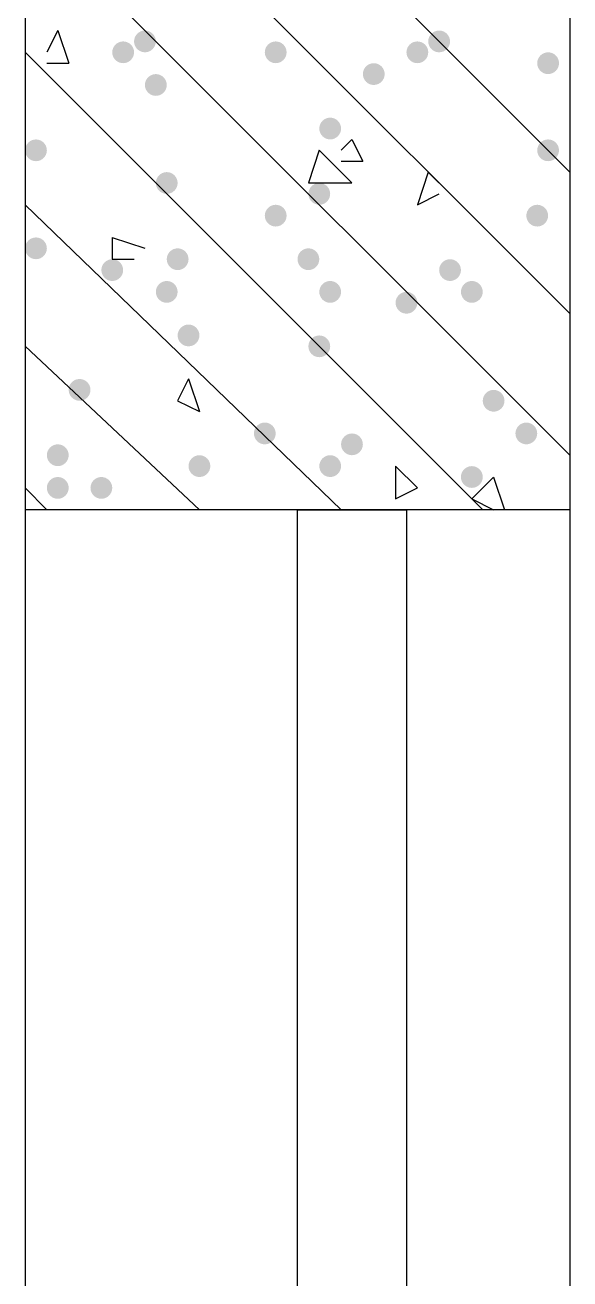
# Model space of a CAD drawing. Header units: inches. Extents: x 11 to 286, y 6 to 196.
# Drawn here: x 82.522 to 84.638, y 84.527 to 89.401 of the extents above; entities that cross this region are included whole.
import ezdxf

# ---------------------------------------------------------------- set-up
doc = ezdxf.new("R2010")
doc.units = ezdxf.units.IN
doc.header["$MEASUREMENT"] = 0
doc.layers.add('PDF_几何图形', color=7, linetype='Continuous')
doc.layers.add('PDF_实体填充', color=7, linetype='Continuous', true_color=0xffffff)

msp = doc.modelspace()

# ---------------------------------------------------------------- hatches: boundary and pattern name
at = {"layer": 'PDF_实体填充', "transparency": 33554559}
h = msp.add_hatch(color=7, dxfattribs=at)
edge = h.paths.add_edge_path(flags=0)
edge.add_spline(control_points=[(83.0298, 89.3374), (83.0298, 89.3142), (83.0107, 89.2951), (82.9874, 89.2951)], knot_values=[0, 0, 0, 0, 1, 1, 1, 1], degree=3, periodic=0)
edge.add_spline(control_points=[(82.9874, 89.2951), (82.9642, 89.2951), (82.9451, 89.3142), (82.9451, 89.3374)], knot_values=[0, 0, 0, 0, 1, 1, 1, 1], degree=3, periodic=0)
edge.add_line((82.9451, 89.3374), (82.9451, 89.3374))
edge.add_spline(control_points=[(82.9451, 89.3374), (82.9451, 89.3607), (82.9642, 89.3798), (82.9874, 89.3798)], knot_values=[0, 0, 0, 0, 1, 1, 1, 1], degree=3, periodic=0)
edge.add_spline(control_points=[(82.9874, 89.3798), (83.0107, 89.3798), (83.0298, 89.3607), (83.0298, 89.3374)], knot_values=[0, 0, 0, 0, 1, 1, 1, 1], degree=3, periodic=0)
edge.add_line((83.0298, 89.3374), (83.0298, 89.3374))
edge.add_line((83.0298, 89.3374), (83.0298, 89.3374))
h = msp.add_hatch(color=7, dxfattribs=at)
edge = h.paths.add_edge_path(flags=0)
edge.add_spline(control_points=[(84.1728, 89.3374), (84.1728, 89.3142), (84.1537, 89.2951), (84.1304, 89.2951)], knot_values=[0, 0, 0, 0, 1, 1, 1, 1], degree=3, periodic=0)
edge.add_spline(control_points=[(84.1304, 89.2951), (84.1072, 89.2951), (84.0881, 89.3142), (84.0881, 89.3374)], knot_values=[0, 0, 0, 0, 1, 1, 1, 1], degree=3, periodic=0)
edge.add_line((84.0881, 89.3374), (84.0881, 89.3374))
edge.add_spline(control_points=[(84.0881, 89.3374), (84.0881, 89.3607), (84.1072, 89.3798), (84.1304, 89.3798)], knot_values=[0, 0, 0, 0, 1, 1, 1, 1], degree=3, periodic=0)
edge.add_spline(control_points=[(84.1304, 89.3798), (84.1537, 89.3798), (84.1728, 89.3607), (84.1728, 89.3374)], knot_values=[0, 0, 0, 0, 1, 1, 1, 1], degree=3, periodic=0)
edge.add_line((84.1728, 89.3374), (84.1728, 89.3374))
edge.add_line((84.1728, 89.3374), (84.1728, 89.3374))
h = msp.add_hatch(color=7, dxfattribs=at)
edge = h.paths.add_edge_path(flags=0)
edge.add_spline(control_points=[(82.9451, 89.2951), (82.9451, 89.2718), (82.9261, 89.2528), (82.9028, 89.2528)], knot_values=[0, 0, 0, 0, 1, 1, 1, 1], degree=3, periodic=0)
edge.add_spline(control_points=[(82.9028, 89.2528), (82.8795, 89.2528), (82.8604, 89.2718), (82.8604, 89.2951)], knot_values=[0, 0, 0, 0, 1, 1, 1, 1], degree=3, periodic=0)
edge.add_line((82.8604, 89.2951), (82.8604, 89.2951))
edge.add_spline(control_points=[(82.8604, 89.2951), (82.8604, 89.3184), (82.8795, 89.3374), (82.9028, 89.3374)], knot_values=[0, 0, 0, 0, 1, 1, 1, 1], degree=3, periodic=0)
edge.add_spline(control_points=[(82.9028, 89.3374), (82.9261, 89.3374), (82.9451, 89.3184), (82.9451, 89.2951)], knot_values=[0, 0, 0, 0, 1, 1, 1, 1], degree=3, periodic=0)
edge.add_line((82.9451, 89.2951), (82.9451, 89.2951))
edge.add_line((82.9451, 89.2951), (82.9451, 89.2951))
h = msp.add_hatch(color=7, dxfattribs=at)
edge = h.paths.add_edge_path(flags=0)
edge.add_spline(control_points=[(82.9451, 89.2951), (82.9451, 89.2718), (82.9261, 89.2528), (82.9028, 89.2528)], knot_values=[0, 0, 0, 0, 1, 1, 1, 1], degree=3, periodic=0)
edge.add_spline(control_points=[(82.9028, 89.2528), (82.8795, 89.2528), (82.8604, 89.2718), (82.8604, 89.2951)], knot_values=[0, 0, 0, 0, 1, 1, 1, 1], degree=3, periodic=0)
edge.add_line((82.8604, 89.2951), (82.8604, 89.2951))
edge.add_spline(control_points=[(82.8604, 89.2951), (82.8604, 89.3184), (82.8795, 89.3374), (82.9028, 89.3374)], knot_values=[0, 0, 0, 0, 1, 1, 1, 1], degree=3, periodic=0)
edge.add_spline(control_points=[(82.9028, 89.3374), (82.9261, 89.3374), (82.9451, 89.3184), (82.9451, 89.2951)], knot_values=[0, 0, 0, 0, 1, 1, 1, 1], degree=3, periodic=0)
edge.add_line((82.9451, 89.2951), (82.9451, 89.2951))
edge.add_line((82.9451, 89.2951), (82.9451, 89.2951))
h = msp.add_hatch(color=7, dxfattribs=at)
edge = h.paths.add_edge_path(flags=0)
edge.add_spline(control_points=[(83.5378, 89.2951), (83.5378, 89.2718), (83.5187, 89.2528), (83.4954, 89.2528)], knot_values=[0, 0, 0, 0, 1, 1, 1, 1], degree=3, periodic=0)
edge.add_spline(control_points=[(83.4954, 89.2528), (83.4722, 89.2528), (83.4531, 89.2718), (83.4531, 89.2951)], knot_values=[0, 0, 0, 0, 1, 1, 1, 1], degree=3, periodic=0)
edge.add_line((83.4531, 89.2951), (83.4531, 89.2951))
edge.add_spline(control_points=[(83.4531, 89.2951), (83.4531, 89.3184), (83.4722, 89.3374), (83.4954, 89.3374)], knot_values=[0, 0, 0, 0, 1, 1, 1, 1], degree=3, periodic=0)
edge.add_spline(control_points=[(83.4954, 89.3374), (83.5187, 89.3374), (83.5378, 89.3184), (83.5378, 89.2951)], knot_values=[0, 0, 0, 0, 1, 1, 1, 1], degree=3, periodic=0)
edge.add_line((83.5378, 89.2951), (83.5378, 89.2951))
edge.add_line((83.5378, 89.2951), (83.5378, 89.2951))
h = msp.add_hatch(color=7, dxfattribs=at)
edge = h.paths.add_edge_path(flags=0)
edge.add_spline(control_points=[(84.0881, 89.2951), (84.0881, 89.2718), (84.0691, 89.2528), (84.0458, 89.2528)], knot_values=[0, 0, 0, 0, 1, 1, 1, 1], degree=3, periodic=0)
edge.add_spline(control_points=[(84.0458, 89.2528), (84.0225, 89.2528), (84.0034, 89.2718), (84.0034, 89.2951)], knot_values=[0, 0, 0, 0, 1, 1, 1, 1], degree=3, periodic=0)
edge.add_line((84.0034, 89.2951), (84.0034, 89.2951))
edge.add_spline(control_points=[(84.0034, 89.2951), (84.0034, 89.3184), (84.0225, 89.3374), (84.0458, 89.3374)], knot_values=[0, 0, 0, 0, 1, 1, 1, 1], degree=3, periodic=0)
edge.add_spline(control_points=[(84.0458, 89.3374), (84.0691, 89.3374), (84.0881, 89.3184), (84.0881, 89.2951)], knot_values=[0, 0, 0, 0, 1, 1, 1, 1], degree=3, periodic=0)
edge.add_line((84.0881, 89.2951), (84.0881, 89.2951))
edge.add_line((84.0881, 89.2951), (84.0881, 89.2951))
h = msp.add_hatch(color=7, dxfattribs=at)
edge = h.paths.add_edge_path(flags=0)
edge.add_spline(control_points=[(83.9188, 89.2104), (83.9188, 89.1872), (83.8997, 89.1681), (83.8764, 89.1681)], knot_values=[0, 0, 0, 0, 1, 1, 1, 1], degree=3, periodic=0)
edge.add_spline(control_points=[(83.8764, 89.1681), (83.8532, 89.1681), (83.8341, 89.1872), (83.8341, 89.2104)], knot_values=[0, 0, 0, 0, 1, 1, 1, 1], degree=3, periodic=0)
edge.add_line((83.8341, 89.2104), (83.8341, 89.2104))
edge.add_spline(control_points=[(83.8341, 89.2104), (83.8341, 89.2337), (83.8532, 89.2528), (83.8764, 89.2528)], knot_values=[0, 0, 0, 0, 1, 1, 1, 1], degree=3, periodic=0)
edge.add_spline(control_points=[(83.8764, 89.2528), (83.8997, 89.2528), (83.9188, 89.2337), (83.9188, 89.2104)], knot_values=[0, 0, 0, 0, 1, 1, 1, 1], degree=3, periodic=0)
edge.add_line((83.9188, 89.2104), (83.9188, 89.2104))
edge.add_line((83.9188, 89.2104), (83.9188, 89.2104))
h = msp.add_hatch(color=7, dxfattribs=at)
edge = h.paths.add_edge_path(flags=0)
edge.add_spline(control_points=[(84.5961, 89.2528), (84.5961, 89.2295), (84.5771, 89.2104), (84.5538, 89.2104)], knot_values=[0, 0, 0, 0, 1, 1, 1, 1], degree=3, periodic=0)
edge.add_spline(control_points=[(84.5538, 89.2104), (84.5305, 89.2104), (84.5114, 89.2295), (84.5114, 89.2528)], knot_values=[0, 0, 0, 0, 1, 1, 1, 1], degree=3, periodic=0)
edge.add_line((84.5114, 89.2528), (84.5114, 89.2528))
edge.add_spline(control_points=[(84.5114, 89.2528), (84.5114, 89.2761), (84.5305, 89.2951), (84.5538, 89.2951)], knot_values=[0, 0, 0, 0, 1, 1, 1, 1], degree=3, periodic=0)
edge.add_spline(control_points=[(84.5538, 89.2951), (84.5771, 89.2951), (84.5961, 89.2761), (84.5961, 89.2528)], knot_values=[0, 0, 0, 0, 1, 1, 1, 1], degree=3, periodic=0)
edge.add_line((84.5961, 89.2528), (84.5961, 89.2528))
edge.add_line((84.5961, 89.2528), (84.5961, 89.2528))
h = msp.add_hatch(color=7, dxfattribs=at)
edge = h.paths.add_edge_path(flags=0)
edge.add_spline(control_points=[(83.0721, 89.1681), (83.0721, 89.1448), (83.0531, 89.1258), (83.0298, 89.1258)], knot_values=[0, 0, 0, 0, 1, 1, 1, 1], degree=3, periodic=0)
edge.add_spline(control_points=[(83.0298, 89.1258), (83.0065, 89.1258), (82.9874, 89.1448), (82.9874, 89.1681)], knot_values=[0, 0, 0, 0, 1, 1, 1, 1], degree=3, periodic=0)
edge.add_line((82.9874, 89.1681), (82.9874, 89.1681))
edge.add_spline(control_points=[(82.9874, 89.1681), (82.9874, 89.1914), (83.0065, 89.2104), (83.0298, 89.2104)], knot_values=[0, 0, 0, 0, 1, 1, 1, 1], degree=3, periodic=0)
edge.add_spline(control_points=[(83.0298, 89.2104), (83.0531, 89.2104), (83.0721, 89.1914), (83.0721, 89.1681)], knot_values=[0, 0, 0, 0, 1, 1, 1, 1], degree=3, periodic=0)
edge.add_line((83.0721, 89.1681), (83.0721, 89.1681))
edge.add_line((83.0721, 89.1681), (83.0721, 89.1681))
h = msp.add_hatch(color=7, dxfattribs=at)
edge = h.paths.add_edge_path(flags=0)
edge.add_spline(control_points=[(83.7494, 88.9988), (83.7494, 88.9755), (83.7304, 88.9564), (83.7071, 88.9564)], knot_values=[0, 0, 0, 0, 1, 1, 1, 1], degree=3, periodic=0)
edge.add_spline(control_points=[(83.7071, 88.9564), (83.6838, 88.9564), (83.6648, 88.9755), (83.6648, 88.9988)], knot_values=[0, 0, 0, 0, 1, 1, 1, 1], degree=3, periodic=0)
edge.add_line((83.6648, 88.9988), (83.6648, 88.9988))
edge.add_spline(control_points=[(83.6648, 88.9988), (83.6648, 89.0221), (83.6838, 89.0411), (83.7071, 89.0411)], knot_values=[0, 0, 0, 0, 1, 1, 1, 1], degree=3, periodic=0)
edge.add_spline(control_points=[(83.7071, 89.0411), (83.7304, 89.0411), (83.7494, 89.0221), (83.7494, 88.9988)], knot_values=[0, 0, 0, 0, 1, 1, 1, 1], degree=3, periodic=0)
edge.add_line((83.7494, 88.9988), (83.7494, 88.9988))
edge.add_line((83.7494, 88.9988), (83.7494, 88.9988))
h = msp.add_hatch(color=7, dxfattribs=at)
edge = h.paths.add_edge_path(flags=0)
edge.add_spline(control_points=[(82.6064, 88.9141), (82.6064, 88.8908), (82.5874, 88.8718), (82.5641, 88.8718)], knot_values=[0, 0, 0, 0, 1, 1, 1, 1], degree=3, periodic=0)
edge.add_spline(control_points=[(82.5641, 88.8718), (82.5408, 88.8718), (82.5218, 88.8908), (82.5218, 88.9141)], knot_values=[0, 0, 0, 0, 1, 1, 1, 1], degree=3, periodic=0)
edge.add_line((82.5218, 88.9141), (82.5218, 88.9141))
edge.add_spline(control_points=[(82.5218, 88.9141), (82.5218, 88.9374), (82.5408, 88.9564), (82.5641, 88.9564)], knot_values=[0, 0, 0, 0, 1, 1, 1, 1], degree=3, periodic=0)
edge.add_spline(control_points=[(82.5641, 88.9564), (82.5874, 88.9564), (82.6064, 88.9374), (82.6064, 88.9141)], knot_values=[0, 0, 0, 0, 1, 1, 1, 1], degree=3, periodic=0)
edge.add_line((82.6064, 88.9141), (82.6064, 88.9141))
edge.add_line((82.6064, 88.9141), (82.6064, 88.9141))
h = msp.add_hatch(color=7, dxfattribs=at)
edge = h.paths.add_edge_path(flags=0)
edge.add_spline(control_points=[(84.5961, 88.9141), (84.5961, 88.8908), (84.5771, 88.8718), (84.5538, 88.8718)], knot_values=[0, 0, 0, 0, 1, 1, 1, 1], degree=3, periodic=0)
edge.add_spline(control_points=[(84.5538, 88.8718), (84.5305, 88.8718), (84.5114, 88.8908), (84.5114, 88.9141)], knot_values=[0, 0, 0, 0, 1, 1, 1, 1], degree=3, periodic=0)
edge.add_line((84.5114, 88.9141), (84.5114, 88.9141))
edge.add_spline(control_points=[(84.5114, 88.9141), (84.5114, 88.9374), (84.5305, 88.9564), (84.5538, 88.9564)], knot_values=[0, 0, 0, 0, 1, 1, 1, 1], degree=3, periodic=0)
edge.add_spline(control_points=[(84.5538, 88.9564), (84.5771, 88.9564), (84.5961, 88.9374), (84.5961, 88.9141)], knot_values=[0, 0, 0, 0, 1, 1, 1, 1], degree=3, periodic=0)
edge.add_line((84.5961, 88.9141), (84.5961, 88.9141))
edge.add_line((84.5961, 88.9141), (84.5961, 88.9141))
h = msp.add_hatch(color=7, dxfattribs=at)
edge = h.paths.add_edge_path(flags=0)
edge.add_spline(control_points=[(83.1144, 88.7871), (83.1144, 88.7638), (83.0954, 88.7448), (83.0721, 88.7448)], knot_values=[0, 0, 0, 0, 1, 1, 1, 1], degree=3, periodic=0)
edge.add_spline(control_points=[(83.0721, 88.7448), (83.0488, 88.7448), (83.0298, 88.7638), (83.0298, 88.7871)], knot_values=[0, 0, 0, 0, 1, 1, 1, 1], degree=3, periodic=0)
edge.add_line((83.0298, 88.7871), (83.0298, 88.7871))
edge.add_spline(control_points=[(83.0298, 88.7871), (83.0298, 88.8104), (83.0488, 88.8294), (83.0721, 88.8294)], knot_values=[0, 0, 0, 0, 1, 1, 1, 1], degree=3, periodic=0)
edge.add_spline(control_points=[(83.0721, 88.8294), (83.0954, 88.8294), (83.1144, 88.8104), (83.1144, 88.7871)], knot_values=[0, 0, 0, 0, 1, 1, 1, 1], degree=3, periodic=0)
edge.add_line((83.1144, 88.7871), (83.1144, 88.7871))
edge.add_line((83.1144, 88.7871), (83.1144, 88.7871))
h = msp.add_hatch(color=7, dxfattribs=at)
edge = h.paths.add_edge_path(flags=0)
edge.add_spline(control_points=[(83.7071, 88.7448), (83.7071, 88.7215), (83.6881, 88.7024), (83.6648, 88.7024)], knot_values=[0, 0, 0, 0, 1, 1, 1, 1], degree=3, periodic=0)
edge.add_spline(control_points=[(83.6648, 88.7024), (83.6415, 88.7024), (83.6224, 88.7215), (83.6224, 88.7448)], knot_values=[0, 0, 0, 0, 1, 1, 1, 1], degree=3, periodic=0)
edge.add_line((83.6224, 88.7448), (83.6224, 88.7448))
edge.add_spline(control_points=[(83.6224, 88.7448), (83.6224, 88.7681), (83.6415, 88.7871), (83.6648, 88.7871)], knot_values=[0, 0, 0, 0, 1, 1, 1, 1], degree=3, periodic=0)
edge.add_spline(control_points=[(83.6648, 88.7871), (83.6881, 88.7871), (83.7071, 88.7681), (83.7071, 88.7448)], knot_values=[0, 0, 0, 0, 1, 1, 1, 1], degree=3, periodic=0)
edge.add_line((83.7071, 88.7448), (83.7071, 88.7448))
edge.add_line((83.7071, 88.7448), (83.7071, 88.7448))
h = msp.add_hatch(color=7, dxfattribs=at)
edge = h.paths.add_edge_path(flags=0)
edge.add_spline(control_points=[(83.5378, 88.6601), (83.5378, 88.6368), (83.5187, 88.6178), (83.4954, 88.6178)], knot_values=[0, 0, 0, 0, 1, 1, 1, 1], degree=3, periodic=0)
edge.add_spline(control_points=[(83.4954, 88.6178), (83.4722, 88.6178), (83.4531, 88.6368), (83.4531, 88.6601)], knot_values=[0, 0, 0, 0, 1, 1, 1, 1], degree=3, periodic=0)
edge.add_line((83.4531, 88.6601), (83.4531, 88.6601))
edge.add_spline(control_points=[(83.4531, 88.6601), (83.4531, 88.6834), (83.4722, 88.7024), (83.4954, 88.7024)], knot_values=[0, 0, 0, 0, 1, 1, 1, 1], degree=3, periodic=0)
edge.add_spline(control_points=[(83.4954, 88.7024), (83.5187, 88.7024), (83.5378, 88.6834), (83.5378, 88.6601)], knot_values=[0, 0, 0, 0, 1, 1, 1, 1], degree=3, periodic=0)
edge.add_line((83.5378, 88.6601), (83.5378, 88.6601))
edge.add_line((83.5378, 88.6601), (83.5378, 88.6601))
h = msp.add_hatch(color=7, dxfattribs=at)
edge = h.paths.add_edge_path(flags=0)
edge.add_spline(control_points=[(84.5538, 88.6601), (84.5538, 88.6368), (84.5347, 88.6178), (84.5114, 88.6178)], knot_values=[0, 0, 0, 0, 1, 1, 1, 1], degree=3, periodic=0)
edge.add_spline(control_points=[(84.5114, 88.6178), (84.4882, 88.6178), (84.4691, 88.6368), (84.4691, 88.6601)], knot_values=[0, 0, 0, 0, 1, 1, 1, 1], degree=3, periodic=0)
edge.add_line((84.4691, 88.6601), (84.4691, 88.6601))
edge.add_spline(control_points=[(84.4691, 88.6601), (84.4691, 88.6834), (84.4882, 88.7024), (84.5114, 88.7024)], knot_values=[0, 0, 0, 0, 1, 1, 1, 1], degree=3, periodic=0)
edge.add_spline(control_points=[(84.5114, 88.7024), (84.5347, 88.7024), (84.5538, 88.6834), (84.5538, 88.6601)], knot_values=[0, 0, 0, 0, 1, 1, 1, 1], degree=3, periodic=0)
edge.add_line((84.5538, 88.6601), (84.5538, 88.6601))
edge.add_line((84.5538, 88.6601), (84.5538, 88.6601))
h = msp.add_hatch(color=7, dxfattribs=at)
edge = h.paths.add_edge_path(flags=0)
edge.add_spline(control_points=[(82.6064, 88.5331), (82.6064, 88.5098), (82.5874, 88.4908), (82.5641, 88.4908)], knot_values=[0, 0, 0, 0, 1, 1, 1, 1], degree=3, periodic=0)
edge.add_spline(control_points=[(82.5641, 88.4908), (82.5408, 88.4908), (82.5218, 88.5098), (82.5218, 88.5331)], knot_values=[0, 0, 0, 0, 1, 1, 1, 1], degree=3, periodic=0)
edge.add_line((82.5218, 88.5331), (82.5218, 88.5331))
edge.add_spline(control_points=[(82.5218, 88.5331), (82.5218, 88.5564), (82.5408, 88.5754), (82.5641, 88.5754)], knot_values=[0, 0, 0, 0, 1, 1, 1, 1], degree=3, periodic=0)
edge.add_spline(control_points=[(82.5641, 88.5754), (82.5874, 88.5754), (82.6064, 88.5564), (82.6064, 88.5331)], knot_values=[0, 0, 0, 0, 1, 1, 1, 1], degree=3, periodic=0)
edge.add_line((82.6064, 88.5331), (82.6064, 88.5331))
edge.add_line((82.6064, 88.5331), (82.6064, 88.5331))
h = msp.add_hatch(color=7, dxfattribs=at)
edge = h.paths.add_edge_path(flags=0)
edge.add_spline(control_points=[(83.1568, 88.4908), (83.1568, 88.4675), (83.1377, 88.4484), (83.1144, 88.4484)], knot_values=[0, 0, 0, 0, 1, 1, 1, 1], degree=3, periodic=0)
edge.add_spline(control_points=[(83.1144, 88.4484), (83.0912, 88.4484), (83.0721, 88.4675), (83.0721, 88.4908)], knot_values=[0, 0, 0, 0, 1, 1, 1, 1], degree=3, periodic=0)
edge.add_line((83.0721, 88.4908), (83.0721, 88.4908))
edge.add_spline(control_points=[(83.0721, 88.4908), (83.0721, 88.5141), (83.0912, 88.5331), (83.1144, 88.5331)], knot_values=[0, 0, 0, 0, 1, 1, 1, 1], degree=3, periodic=0)
edge.add_spline(control_points=[(83.1144, 88.5331), (83.1377, 88.5331), (83.1568, 88.5141), (83.1568, 88.4908)], knot_values=[0, 0, 0, 0, 1, 1, 1, 1], degree=3, periodic=0)
edge.add_line((83.1568, 88.4908), (83.1568, 88.4908))
edge.add_line((83.1568, 88.4908), (83.1568, 88.4908))
h = msp.add_hatch(color=7, dxfattribs=at)
edge = h.paths.add_edge_path(flags=0)
edge.add_spline(control_points=[(83.6648, 88.4908), (83.6648, 88.4675), (83.6457, 88.4484), (83.6224, 88.4484)], knot_values=[0, 0, 0, 0, 1, 1, 1, 1], degree=3, periodic=0)
edge.add_spline(control_points=[(83.6224, 88.4484), (83.5992, 88.4484), (83.5801, 88.4675), (83.5801, 88.4908)], knot_values=[0, 0, 0, 0, 1, 1, 1, 1], degree=3, periodic=0)
edge.add_line((83.5801, 88.4908), (83.5801, 88.4908))
edge.add_spline(control_points=[(83.5801, 88.4908), (83.5801, 88.5141), (83.5992, 88.5331), (83.6224, 88.5331)], knot_values=[0, 0, 0, 0, 1, 1, 1, 1], degree=3, periodic=0)
edge.add_spline(control_points=[(83.6224, 88.5331), (83.6457, 88.5331), (83.6648, 88.5141), (83.6648, 88.4908)], knot_values=[0, 0, 0, 0, 1, 1, 1, 1], degree=3, periodic=0)
edge.add_line((83.6648, 88.4908), (83.6648, 88.4908))
edge.add_line((83.6648, 88.4908), (83.6648, 88.4908))
h = msp.add_hatch(color=7, dxfattribs=at)
edge = h.paths.add_edge_path(flags=0)
edge.add_spline(control_points=[(82.9028, 88.4484), (82.9028, 88.4252), (82.8837, 88.4061), (82.8604, 88.4061)], knot_values=[0, 0, 0, 0, 1, 1, 1, 1], degree=3, periodic=0)
edge.add_spline(control_points=[(82.8604, 88.4061), (82.8372, 88.4061), (82.8181, 88.4252), (82.8181, 88.4484)], knot_values=[0, 0, 0, 0, 1, 1, 1, 1], degree=3, periodic=0)
edge.add_line((82.8181, 88.4484), (82.8181, 88.4484))
edge.add_spline(control_points=[(82.8181, 88.4484), (82.8181, 88.4717), (82.8372, 88.4908), (82.8604, 88.4908)], knot_values=[0, 0, 0, 0, 1, 1, 1, 1], degree=3, periodic=0)
edge.add_spline(control_points=[(82.8604, 88.4908), (82.8837, 88.4908), (82.9028, 88.4717), (82.9028, 88.4484)], knot_values=[0, 0, 0, 0, 1, 1, 1, 1], degree=3, periodic=0)
edge.add_line((82.9028, 88.4484), (82.9028, 88.4484))
edge.add_line((82.9028, 88.4484), (82.9028, 88.4484))
h = msp.add_hatch(color=7, dxfattribs=at)
edge = h.paths.add_edge_path(flags=0)
edge.add_spline(control_points=[(84.2151, 88.4484), (84.2151, 88.4252), (84.1961, 88.4061), (84.1728, 88.4061)], knot_values=[0, 0, 0, 0, 1, 1, 1, 1], degree=3, periodic=0)
edge.add_spline(control_points=[(84.1728, 88.4061), (84.1495, 88.4061), (84.1304, 88.4252), (84.1304, 88.4484)], knot_values=[0, 0, 0, 0, 1, 1, 1, 1], degree=3, periodic=0)
edge.add_line((84.1304, 88.4484), (84.1304, 88.4484))
edge.add_spline(control_points=[(84.1304, 88.4484), (84.1304, 88.4717), (84.1495, 88.4908), (84.1728, 88.4908)], knot_values=[0, 0, 0, 0, 1, 1, 1, 1], degree=3, periodic=0)
edge.add_spline(control_points=[(84.1728, 88.4908), (84.1961, 88.4908), (84.2151, 88.4717), (84.2151, 88.4484)], knot_values=[0, 0, 0, 0, 1, 1, 1, 1], degree=3, periodic=0)
edge.add_line((84.2151, 88.4484), (84.2151, 88.4484))
edge.add_line((84.2151, 88.4484), (84.2151, 88.4484))
h = msp.add_hatch(color=7, dxfattribs=at)
edge = h.paths.add_edge_path(flags=0)
edge.add_spline(control_points=[(83.1144, 88.3638), (83.1144, 88.3405), (83.0954, 88.3214), (83.0721, 88.3214)], knot_values=[0, 0, 0, 0, 1, 1, 1, 1], degree=3, periodic=0)
edge.add_spline(control_points=[(83.0721, 88.3214), (83.0488, 88.3214), (83.0298, 88.3405), (83.0298, 88.3638)], knot_values=[0, 0, 0, 0, 1, 1, 1, 1], degree=3, periodic=0)
edge.add_line((83.0298, 88.3638), (83.0298, 88.3638))
edge.add_spline(control_points=[(83.0298, 88.3638), (83.0298, 88.3871), (83.0488, 88.4061), (83.0721, 88.4061)], knot_values=[0, 0, 0, 0, 1, 1, 1, 1], degree=3, periodic=0)
edge.add_spline(control_points=[(83.0721, 88.4061), (83.0954, 88.4061), (83.1144, 88.3871), (83.1144, 88.3638)], knot_values=[0, 0, 0, 0, 1, 1, 1, 1], degree=3, periodic=0)
edge.add_line((83.1144, 88.3638), (83.1144, 88.3638))
edge.add_line((83.1144, 88.3638), (83.1144, 88.3638))
h = msp.add_hatch(color=7, dxfattribs=at)
edge = h.paths.add_edge_path(flags=0)
edge.add_spline(control_points=[(83.7494, 88.3638), (83.7494, 88.3405), (83.7304, 88.3214), (83.7071, 88.3214)], knot_values=[0, 0, 0, 0, 1, 1, 1, 1], degree=3, periodic=0)
edge.add_spline(control_points=[(83.7071, 88.3214), (83.6838, 88.3214), (83.6648, 88.3405), (83.6648, 88.3638)], knot_values=[0, 0, 0, 0, 1, 1, 1, 1], degree=3, periodic=0)
edge.add_line((83.6648, 88.3638), (83.6648, 88.3638))
edge.add_spline(control_points=[(83.6648, 88.3638), (83.6648, 88.3871), (83.6838, 88.4061), (83.7071, 88.4061)], knot_values=[0, 0, 0, 0, 1, 1, 1, 1], degree=3, periodic=0)
edge.add_spline(control_points=[(83.7071, 88.4061), (83.7304, 88.4061), (83.7494, 88.3871), (83.7494, 88.3638)], knot_values=[0, 0, 0, 0, 1, 1, 1, 1], degree=3, periodic=0)
edge.add_line((83.7494, 88.3638), (83.7494, 88.3638))
edge.add_line((83.7494, 88.3638), (83.7494, 88.3638))
h = msp.add_hatch(color=7, dxfattribs=at)
edge = h.paths.add_edge_path(flags=0)
edge.add_spline(control_points=[(84.2998, 88.3638), (84.2998, 88.3405), (84.2807, 88.3214), (84.2574, 88.3214)], knot_values=[0, 0, 0, 0, 1, 1, 1, 1], degree=3, periodic=0)
edge.add_spline(control_points=[(84.2574, 88.3214), (84.2342, 88.3214), (84.2151, 88.3405), (84.2151, 88.3638)], knot_values=[0, 0, 0, 0, 1, 1, 1, 1], degree=3, periodic=0)
edge.add_line((84.2151, 88.3638), (84.2151, 88.3638))
edge.add_spline(control_points=[(84.2151, 88.3638), (84.2151, 88.3871), (84.2342, 88.4061), (84.2574, 88.4061)], knot_values=[0, 0, 0, 0, 1, 1, 1, 1], degree=3, periodic=0)
edge.add_spline(control_points=[(84.2574, 88.4061), (84.2807, 88.4061), (84.2998, 88.3871), (84.2998, 88.3638)], knot_values=[0, 0, 0, 0, 1, 1, 1, 1], degree=3, periodic=0)
edge.add_line((84.2998, 88.3638), (84.2998, 88.3638))
edge.add_line((84.2998, 88.3638), (84.2998, 88.3638))
h = msp.add_hatch(color=7, dxfattribs=at)
edge = h.paths.add_edge_path(flags=0)
edge.add_spline(control_points=[(84.0458, 88.3214), (84.0458, 88.2982), (84.0267, 88.2791), (84.0034, 88.2791)], knot_values=[0, 0, 0, 0, 1, 1, 1, 1], degree=3, periodic=0)
edge.add_spline(control_points=[(84.0034, 88.2791), (83.9802, 88.2791), (83.9611, 88.2982), (83.9611, 88.3214)], knot_values=[0, 0, 0, 0, 1, 1, 1, 1], degree=3, periodic=0)
edge.add_line((83.9611, 88.3214), (83.9611, 88.3214))
edge.add_spline(control_points=[(83.9611, 88.3214), (83.9611, 88.3447), (83.9802, 88.3638), (84.0034, 88.3638)], knot_values=[0, 0, 0, 0, 1, 1, 1, 1], degree=3, periodic=0)
edge.add_spline(control_points=[(84.0034, 88.3638), (84.0267, 88.3638), (84.0458, 88.3447), (84.0458, 88.3214)], knot_values=[0, 0, 0, 0, 1, 1, 1, 1], degree=3, periodic=0)
edge.add_line((84.0458, 88.3214), (84.0458, 88.3214))
edge.add_line((84.0458, 88.3214), (84.0458, 88.3214))
h = msp.add_hatch(color=7, dxfattribs=at)
edge = h.paths.add_edge_path(flags=0)
edge.add_spline(control_points=[(83.1991, 88.1944), (83.1991, 88.1712), (83.1801, 88.1521), (83.1568, 88.1521)], knot_values=[0, 0, 0, 0, 1, 1, 1, 1], degree=3, periodic=0)
edge.add_spline(control_points=[(83.1568, 88.1521), (83.1335, 88.1521), (83.1144, 88.1712), (83.1144, 88.1944)], knot_values=[0, 0, 0, 0, 1, 1, 1, 1], degree=3, periodic=0)
edge.add_line((83.1144, 88.1944), (83.1144, 88.1944))
edge.add_spline(control_points=[(83.1144, 88.1944), (83.1144, 88.2177), (83.1335, 88.2368), (83.1568, 88.2368)], knot_values=[0, 0, 0, 0, 1, 1, 1, 1], degree=3, periodic=0)
edge.add_spline(control_points=[(83.1568, 88.2368), (83.1801, 88.2368), (83.1991, 88.2177), (83.1991, 88.1944)], knot_values=[0, 0, 0, 0, 1, 1, 1, 1], degree=3, periodic=0)
edge.add_line((83.1991, 88.1944), (83.1991, 88.1944))
edge.add_line((83.1991, 88.1944), (83.1991, 88.1944))
h = msp.add_hatch(color=7, dxfattribs=at)
edge = h.paths.add_edge_path(flags=0)
edge.add_spline(control_points=[(83.7071, 88.1521), (83.7071, 88.1288), (83.6881, 88.1098), (83.6648, 88.1098)], knot_values=[0, 0, 0, 0, 1, 1, 1, 1], degree=3, periodic=0)
edge.add_spline(control_points=[(83.6648, 88.1098), (83.6415, 88.1098), (83.6224, 88.1288), (83.6224, 88.1521)], knot_values=[0, 0, 0, 0, 1, 1, 1, 1], degree=3, periodic=0)
edge.add_line((83.6224, 88.1521), (83.6224, 88.1521))
edge.add_spline(control_points=[(83.6224, 88.1521), (83.6224, 88.1754), (83.6415, 88.1944), (83.6648, 88.1944)], knot_values=[0, 0, 0, 0, 1, 1, 1, 1], degree=3, periodic=0)
edge.add_spline(control_points=[(83.6648, 88.1944), (83.6881, 88.1944), (83.7071, 88.1754), (83.7071, 88.1521)], knot_values=[0, 0, 0, 0, 1, 1, 1, 1], degree=3, periodic=0)
edge.add_line((83.7071, 88.1521), (83.7071, 88.1521))
edge.add_line((83.7071, 88.1521), (83.7071, 88.1521))
h = msp.add_hatch(color=7, dxfattribs=at)
edge = h.paths.add_edge_path(flags=0)
edge.add_spline(control_points=[(82.7758, 87.9828), (82.7758, 87.9595), (82.7567, 87.9404), (82.7334, 87.9404)], knot_values=[0, 0, 0, 0, 1, 1, 1, 1], degree=3, periodic=0)
edge.add_spline(control_points=[(82.7334, 87.9404), (82.7102, 87.9404), (82.6911, 87.9595), (82.6911, 87.9828)], knot_values=[0, 0, 0, 0, 1, 1, 1, 1], degree=3, periodic=0)
edge.add_line((82.6911, 87.9828), (82.6911, 87.9828))
edge.add_spline(control_points=[(82.6911, 87.9828), (82.6911, 88.0061), (82.7102, 88.0251), (82.7334, 88.0251)], knot_values=[0, 0, 0, 0, 1, 1, 1, 1], degree=3, periodic=0)
edge.add_spline(control_points=[(82.7334, 88.0251), (82.7567, 88.0251), (82.7758, 88.0061), (82.7758, 87.9828)], knot_values=[0, 0, 0, 0, 1, 1, 1, 1], degree=3, periodic=0)
edge.add_line((82.7758, 87.9828), (82.7758, 87.9828))
edge.add_line((82.7758, 87.9828), (82.7758, 87.9828))
h = msp.add_hatch(color=7, dxfattribs=at)
edge = h.paths.add_edge_path(flags=0)
edge.add_spline(control_points=[(84.3844, 87.9404), (84.3844, 87.9172), (84.3654, 87.8981), (84.3421, 87.8981)], knot_values=[0, 0, 0, 0, 1, 1, 1, 1], degree=3, periodic=0)
edge.add_spline(control_points=[(84.3421, 87.8981), (84.3188, 87.8981), (84.2998, 87.9172), (84.2998, 87.9404)], knot_values=[0, 0, 0, 0, 1, 1, 1, 1], degree=3, periodic=0)
edge.add_line((84.2998, 87.9404), (84.2998, 87.9404))
edge.add_spline(control_points=[(84.2998, 87.9404), (84.2998, 87.9637), (84.3188, 87.9828), (84.3421, 87.9828)], knot_values=[0, 0, 0, 0, 1, 1, 1, 1], degree=3, periodic=0)
edge.add_spline(control_points=[(84.3421, 87.9828), (84.3654, 87.9828), (84.3844, 87.9637), (84.3844, 87.9404)], knot_values=[0, 0, 0, 0, 1, 1, 1, 1], degree=3, periodic=0)
edge.add_line((84.3844, 87.9404), (84.3844, 87.9404))
edge.add_line((84.3844, 87.9404), (84.3844, 87.9404))
h = msp.add_hatch(color=7, dxfattribs=at)
edge = h.paths.add_edge_path(flags=0)
edge.add_spline(control_points=[(83.4954, 87.8134), (83.4954, 87.7902), (83.4764, 87.7711), (83.4531, 87.7711)], knot_values=[0, 0, 0, 0, 1, 1, 1, 1], degree=3, periodic=0)
edge.add_spline(control_points=[(83.4531, 87.7711), (83.4298, 87.7711), (83.4108, 87.7902), (83.4108, 87.8134)], knot_values=[0, 0, 0, 0, 1, 1, 1, 1], degree=3, periodic=0)
edge.add_line((83.4108, 87.8134), (83.4108, 87.8134))
edge.add_spline(control_points=[(83.4108, 87.8134), (83.4108, 87.8367), (83.4298, 87.8558), (83.4531, 87.8558)], knot_values=[0, 0, 0, 0, 1, 1, 1, 1], degree=3, periodic=0)
edge.add_spline(control_points=[(83.4531, 87.8558), (83.4764, 87.8558), (83.4954, 87.8367), (83.4954, 87.8134)], knot_values=[0, 0, 0, 0, 1, 1, 1, 1], degree=3, periodic=0)
edge.add_line((83.4954, 87.8134), (83.4954, 87.8134))
edge.add_line((83.4954, 87.8134), (83.4954, 87.8134))
h = msp.add_hatch(color=7, dxfattribs=at)
edge = h.paths.add_edge_path(flags=0)
edge.add_spline(control_points=[(84.5114, 87.8134), (84.5114, 87.7902), (84.4924, 87.7711), (84.4691, 87.7711)], knot_values=[0, 0, 0, 0, 1, 1, 1, 1], degree=3, periodic=0)
edge.add_spline(control_points=[(84.4691, 87.7711), (84.4458, 87.7711), (84.4268, 87.7902), (84.4268, 87.8134)], knot_values=[0, 0, 0, 0, 1, 1, 1, 1], degree=3, periodic=0)
edge.add_line((84.4268, 87.8134), (84.4268, 87.8134))
edge.add_spline(control_points=[(84.4268, 87.8134), (84.4268, 87.8367), (84.4458, 87.8558), (84.4691, 87.8558)], knot_values=[0, 0, 0, 0, 1, 1, 1, 1], degree=3, periodic=0)
edge.add_spline(control_points=[(84.4691, 87.8558), (84.4924, 87.8558), (84.5114, 87.8367), (84.5114, 87.8134)], knot_values=[0, 0, 0, 0, 1, 1, 1, 1], degree=3, periodic=0)
edge.add_line((84.5114, 87.8134), (84.5114, 87.8134))
edge.add_line((84.5114, 87.8134), (84.5114, 87.8134))
h = msp.add_hatch(color=7, dxfattribs=at)
edge = h.paths.add_edge_path(flags=0)
edge.add_spline(control_points=[(83.8341, 87.7711), (83.8341, 87.7478), (83.8151, 87.7288), (83.7918, 87.7288)], knot_values=[0, 0, 0, 0, 1, 1, 1, 1], degree=3, periodic=0)
edge.add_spline(control_points=[(83.7918, 87.7288), (83.7685, 87.7288), (83.7494, 87.7478), (83.7494, 87.7711)], knot_values=[0, 0, 0, 0, 1, 1, 1, 1], degree=3, periodic=0)
edge.add_line((83.7494, 87.7711), (83.7494, 87.7711))
edge.add_spline(control_points=[(83.7494, 87.7711), (83.7494, 87.7944), (83.7685, 87.8134), (83.7918, 87.8134)], knot_values=[0, 0, 0, 0, 1, 1, 1, 1], degree=3, periodic=0)
edge.add_spline(control_points=[(83.7918, 87.8134), (83.8151, 87.8134), (83.8341, 87.7944), (83.8341, 87.7711)], knot_values=[0, 0, 0, 0, 1, 1, 1, 1], degree=3, periodic=0)
edge.add_line((83.8341, 87.7711), (83.8341, 87.7711))
edge.add_line((83.8341, 87.7711), (83.8341, 87.7711))
h = msp.add_hatch(color=7, dxfattribs=at)
edge = h.paths.add_edge_path(flags=0)
edge.add_spline(control_points=[(82.6911, 87.7288), (82.6911, 87.7055), (82.6721, 87.6864), (82.6488, 87.6864)], knot_values=[0, 0, 0, 0, 1, 1, 1, 1], degree=3, periodic=0)
edge.add_spline(control_points=[(82.6488, 87.6864), (82.6255, 87.6864), (82.6064, 87.7055), (82.6064, 87.7288)], knot_values=[0, 0, 0, 0, 1, 1, 1, 1], degree=3, periodic=0)
edge.add_line((82.6064, 87.7288), (82.6064, 87.7288))
edge.add_spline(control_points=[(82.6064, 87.7288), (82.6064, 87.7521), (82.6255, 87.7711), (82.6488, 87.7711)], knot_values=[0, 0, 0, 0, 1, 1, 1, 1], degree=3, periodic=0)
edge.add_spline(control_points=[(82.6488, 87.7711), (82.6721, 87.7711), (82.6911, 87.7521), (82.6911, 87.7288)], knot_values=[0, 0, 0, 0, 1, 1, 1, 1], degree=3, periodic=0)
edge.add_line((82.6911, 87.7288), (82.6911, 87.7288))
edge.add_line((82.6911, 87.7288), (82.6911, 87.7288))
h = msp.add_hatch(color=7, dxfattribs=at)
edge = h.paths.add_edge_path(flags=0)
edge.add_spline(control_points=[(83.2414, 87.6864), (83.2414, 87.6632), (83.2224, 87.6441), (83.1991, 87.6441)], knot_values=[0, 0, 0, 0, 1, 1, 1, 1], degree=3, periodic=0)
edge.add_spline(control_points=[(83.1991, 87.6441), (83.1758, 87.6441), (83.1568, 87.6632), (83.1568, 87.6864)], knot_values=[0, 0, 0, 0, 1, 1, 1, 1], degree=3, periodic=0)
edge.add_line((83.1568, 87.6864), (83.1568, 87.6864))
edge.add_spline(control_points=[(83.1568, 87.6864), (83.1568, 87.7097), (83.1758, 87.7288), (83.1991, 87.7288)], knot_values=[0, 0, 0, 0, 1, 1, 1, 1], degree=3, periodic=0)
edge.add_spline(control_points=[(83.1991, 87.7288), (83.2224, 87.7288), (83.2414, 87.7097), (83.2414, 87.6864)], knot_values=[0, 0, 0, 0, 1, 1, 1, 1], degree=3, periodic=0)
edge.add_line((83.2414, 87.6864), (83.2414, 87.6864))
edge.add_line((83.2414, 87.6864), (83.2414, 87.6864))
h = msp.add_hatch(color=7, dxfattribs=at)
edge = h.paths.add_edge_path(flags=0)
edge.add_spline(control_points=[(83.7494, 87.6864), (83.7494, 87.6632), (83.7304, 87.6441), (83.7071, 87.6441)], knot_values=[0, 0, 0, 0, 1, 1, 1, 1], degree=3, periodic=0)
edge.add_spline(control_points=[(83.7071, 87.6441), (83.6838, 87.6441), (83.6648, 87.6632), (83.6648, 87.6864)], knot_values=[0, 0, 0, 0, 1, 1, 1, 1], degree=3, periodic=0)
edge.add_line((83.6648, 87.6864), (83.6648, 87.6864))
edge.add_spline(control_points=[(83.6648, 87.6864), (83.6648, 87.7097), (83.6838, 87.7288), (83.7071, 87.7288)], knot_values=[0, 0, 0, 0, 1, 1, 1, 1], degree=3, periodic=0)
edge.add_spline(control_points=[(83.7071, 87.7288), (83.7304, 87.7288), (83.7494, 87.7097), (83.7494, 87.6864)], knot_values=[0, 0, 0, 0, 1, 1, 1, 1], degree=3, periodic=0)
edge.add_line((83.7494, 87.6864), (83.7494, 87.6864))
edge.add_line((83.7494, 87.6864), (83.7494, 87.6864))
h = msp.add_hatch(color=7, dxfattribs=at)
edge = h.paths.add_edge_path(flags=0)
edge.add_spline(control_points=[(82.6911, 87.6018), (82.6911, 87.5785), (82.6721, 87.5594), (82.6488, 87.5594)], knot_values=[0, 0, 0, 0, 1, 1, 1, 1], degree=3, periodic=0)
edge.add_spline(control_points=[(82.6488, 87.5594), (82.6255, 87.5594), (82.6064, 87.5785), (82.6064, 87.6018)], knot_values=[0, 0, 0, 0, 1, 1, 1, 1], degree=3, periodic=0)
edge.add_line((82.6064, 87.6018), (82.6064, 87.6018))
edge.add_spline(control_points=[(82.6064, 87.6018), (82.6064, 87.6251), (82.6255, 87.6441), (82.6488, 87.6441)], knot_values=[0, 0, 0, 0, 1, 1, 1, 1], degree=3, periodic=0)
edge.add_spline(control_points=[(82.6488, 87.6441), (82.6721, 87.6441), (82.6911, 87.6251), (82.6911, 87.6018)], knot_values=[0, 0, 0, 0, 1, 1, 1, 1], degree=3, periodic=0)
edge.add_line((82.6911, 87.6018), (82.6911, 87.6018))
edge.add_line((82.6911, 87.6018), (82.6911, 87.6018))
h = msp.add_hatch(color=7, dxfattribs=at)
edge = h.paths.add_edge_path(flags=0)
edge.add_spline(control_points=[(82.8604, 87.6018), (82.8604, 87.5785), (82.8414, 87.5594), (82.8181, 87.5594)], knot_values=[0, 0, 0, 0, 1, 1, 1, 1], degree=3, periodic=0)
edge.add_spline(control_points=[(82.8181, 87.5594), (82.7948, 87.5594), (82.7758, 87.5785), (82.7758, 87.6018)], knot_values=[0, 0, 0, 0, 1, 1, 1, 1], degree=3, periodic=0)
edge.add_line((82.7758, 87.6018), (82.7758, 87.6018))
edge.add_spline(control_points=[(82.7758, 87.6018), (82.7758, 87.6251), (82.7948, 87.6441), (82.8181, 87.6441)], knot_values=[0, 0, 0, 0, 1, 1, 1, 1], degree=3, periodic=0)
edge.add_spline(control_points=[(82.8181, 87.6441), (82.8414, 87.6441), (82.8604, 87.6251), (82.8604, 87.6018)], knot_values=[0, 0, 0, 0, 1, 1, 1, 1], degree=3, periodic=0)
edge.add_line((82.8604, 87.6018), (82.8604, 87.6018))
edge.add_line((82.8604, 87.6018), (82.8604, 87.6018))
h = msp.add_hatch(color=7, dxfattribs=at)
edge = h.paths.add_edge_path(flags=0)
edge.add_spline(control_points=[(84.2998, 87.6441), (84.2998, 87.6208), (84.2807, 87.6018), (84.2574, 87.6018)], knot_values=[0, 0, 0, 0, 1, 1, 1, 1], degree=3, periodic=0)
edge.add_spline(control_points=[(84.2574, 87.6018), (84.2342, 87.6018), (84.2151, 87.6208), (84.2151, 87.6441)], knot_values=[0, 0, 0, 0, 1, 1, 1, 1], degree=3, periodic=0)
edge.add_line((84.2151, 87.6441), (84.2151, 87.6441))
edge.add_spline(control_points=[(84.2151, 87.6441), (84.2151, 87.6674), (84.2342, 87.6864), (84.2574, 87.6864)], knot_values=[0, 0, 0, 0, 1, 1, 1, 1], degree=3, periodic=0)
edge.add_spline(control_points=[(84.2574, 87.6864), (84.2807, 87.6864), (84.2998, 87.6674), (84.2998, 87.6441)], knot_values=[0, 0, 0, 0, 1, 1, 1, 1], degree=3, periodic=0)
edge.add_line((84.2998, 87.6441), (84.2998, 87.6441))
edge.add_line((84.2998, 87.6441), (84.2998, 87.6441))

# ---------------------------------------------------------------- linework, layer by layer
at = {"layer": 'PDF_几何图形'}
for p, q in [((82.5218, 93.9518), (82.5218, 87.5171)), ((84.6384, 91.7504), (84.6384, 87.5171)), ((82.5218, 90.9461), (84.6384, 88.8294)), ((82.5218, 90.3958), (84.6384, 88.2791)), ((82.5218, 89.8454), (84.6384, 87.7288)), ((82.6488, 89.3798), (82.6064, 89.2951)), ((82.6488, 89.3798), (82.6911, 89.2528)), ((82.5218, 89.2951), (84.2998, 87.5171)), ((82.6064, 89.2528), (82.6911, 89.2528)), ((83.7918, 88.9564), (83.7494, 88.9141)), ((83.7918, 88.9564), (83.8341, 88.8718)), ((83.6648, 88.9141), (83.6224, 88.7871)), ((83.6648, 88.9141), (83.7918, 88.7871)), ((83.7494, 88.8718), (83.8341, 88.8718)), ((84.0881, 88.8294), (84.0458, 88.7024)), ((84.0881, 88.8294), (84.1728, 88.7448)), ((83.6224, 88.7871), (83.7918, 88.7871)), ((84.0458, 88.7024), (84.1304, 88.7448)), ((82.5218, 88.7024), (83.7494, 87.5171)), ((82.8604, 88.5754), (82.9874, 88.5331)), ((82.8604, 88.5754), (82.8604, 88.4908)), ((82.8604, 88.4908), (82.9451, 88.4908)), ((82.5218, 88.1521), (83.1991, 87.5171)), ((83.1568, 88.0251), (83.1144, 87.9404)), ((83.1568, 88.0251), (83.1991, 87.8981)), ((83.1144, 87.9404), (83.1991, 87.8981)), ((83.9611, 87.6864), (84.0458, 87.6018)), ((83.9611, 87.6864), (83.9611, 87.5594)), ((84.3421, 87.6441), (84.2574, 87.5594)), ((84.3421, 87.6441), (84.3844, 87.5171)), ((82.5218, 87.6018), (82.6064, 87.5171)), ((83.9611, 87.5594), (84.0458, 87.6018)), ((84.2574, 87.5594), (84.3421, 87.5171)), ((84.6384, 87.5171), (82.5218, 87.5171)), ((82.5218, 87.5171), (82.5218, 58.8998)), ((84.6384, 87.5171), (84.6384, 58.8998))]:
    msp.add_line(p, q, dxfattribs=at)
msp.add_lwpolyline([(84.0034, 87.5171), (84.0034, 79.0504), (83.5801, 79.0504), (83.5801, 87.5171)], close=True, dxfattribs=at)

doc.saveas('drawing.dxf')
